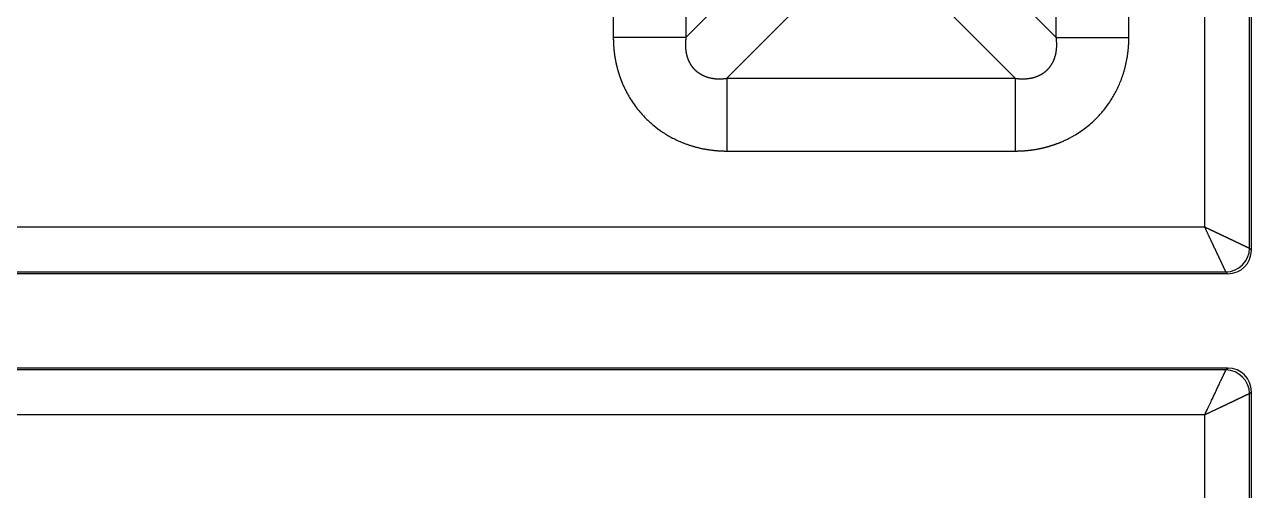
# Model space of a CAD drawing. Header units: millimetres. Extents: x -1286 to 291, y 5350 to 5880.
# Drawn here: x -272 to -220.6, y 5673.8 to 5693.3 of the extents above; entities that cross this region are included whole.
import ezdxf

# ---------------------------------------------------------------- set-up
doc = ezdxf.new("R2010")
doc.units = ezdxf.units.MM
doc.layers.add('粗实线层', color=7, linetype='Continuous', lineweight=35)

msp = doc.modelspace()

# ---------------------------------------------------------------- linework, layer by layer
at = {"layer": '粗实线层', "lineweight": 25}
for p, q in [((-222.6, 5684.828), (-222.599, 5729.694)), ((-220.719, 5683.936), (-220.719, 5729.272)), ((-220.643, 5683.86), (-220.643, 5729.156)), ((-228.815, 5692.753), (-228.815, 5704.825)), ((-225.774, 5692.753), (-225.774, 5704.825)), ((-231.688, 5695.626), (-228.815, 5692.753)), ((-244.308, 5694.137), (-244.308, 5692.753)), ((-247.348, 5693.946), (-247.348, 5692.753)), ((-243.371, 5693.689), (-244.308, 5692.753)), ((-239.937, 5693.702), (-242.597, 5691.042)), ((-233.398, 5693.915), (-230.525, 5691.042)), ((-242.597, 5691.042), (-230.525, 5691.042)), ((-242.597, 5688.001), (-230.525, 5688.001)), ((-278.972, 5684.827), (-222.6, 5684.828)), ((-220.719, 5683.936), (-220.643, 5683.86)), ((-278.917, 5682.947), (-221.709, 5682.947)), ((-221.632, 5682.87), (-278.902, 5682.87)), ((-221.709, 5682.947), (-221.632, 5682.87)), ((-221.709, 5678.853), (-278.917, 5678.853)), ((-221.632, 5678.929), (-278.902, 5678.929)), ((-221.709, 5678.853), (-221.632, 5678.929)), ((-220.719, 5677.863), (-220.643, 5677.94)), ((-220.719, 5632.528), (-220.719, 5677.863)), ((-220.643, 5632.644), (-220.643, 5677.94)), ((-222.6, 5676.972), (-278.972, 5676.973)), ((-222.599, 5632.105), (-222.6, 5676.972))]:
    msp.add_line(p, q, dxfattribs=at)
for radius, start, end in [(84.503, 92.75328, 175.77764), (83.513, 92.75328, 175.7588), (84.503, 184.22236, 267.24672), (83.513, 184.2412, 267.24672)]:
    msp.add_arc((-218.672, 5680.9), radius, start, end, dxfattribs=at)
for centre, major_axis, start_param, end_param in [((-221.709, 5683.936), (-0.711, -0.711), 0.800477, 2.341118), ((-221.663, 5683.891), (0.732, -0.732), 5.512866, 7.053504), ((-221.709, 5677.863), (-0.711, 0.711), 3.942067, 5.482708), ((-221.663, 5677.909), (0.732, 0.732), 5.512866, 7.053504)]:
    msp.add_ellipse(centre, major_axis=major_axis, ratio=0.970288, start_param=start_param, end_param=end_param, dxfattribs=at)
for points in [[(-244.308, 5692.753), (-244.77, 5692.753), (-245.927, 5692.753), (-247.348, 5692.753)], [(-230.525, 5691.042), (-230.525, 5690.58), (-230.525, 5689.423), (-230.525, 5688.001)]]:
    msp.add_rational_spline(points, [1.10245810282, 0.965841536613, 0.965847299304, 1.10247539089], degree=3, dxfattribs=at)
for points, knots in [([(-247.348, 5692.753), (-247.348, 5692.741), (-247.348, 5692.717), (-247.348, 5692.681), (-247.347, 5692.646), (-247.346, 5692.61), (-247.345, 5692.575), (-247.344, 5692.54), (-247.343, 5692.505), (-247.341, 5692.469), (-247.339, 5692.434), (-247.337, 5692.399), (-247.334, 5692.364), (-247.331, 5692.33), (-247.328, 5692.295), (-247.325, 5692.26), (-247.322, 5692.226), (-247.318, 5692.191), (-247.314, 5692.157), (-247.31, 5692.123), (-247.306, 5692.089), (-247.301, 5692.054), (-247.297, 5692.021), (-247.292, 5691.987), (-247.286, 5691.953), (-247.281, 5691.919), (-247.275, 5691.886), (-247.269, 5691.852), (-247.263, 5691.819), (-247.257, 5691.786), (-247.251, 5691.753), (-247.244, 5691.72), (-247.237, 5691.687), (-247.23, 5691.654), (-247.223, 5691.621), (-247.215, 5691.589), (-247.207, 5691.557), (-247.199, 5691.524), (-247.191, 5691.492), (-247.183, 5691.46), (-247.174, 5691.428), (-247.166, 5691.397), (-247.157, 5691.365), (-247.147, 5691.333), (-247.138, 5691.302), (-247.129, 5691.271), (-247.119, 5691.24), (-247.109, 5691.209), (-247.099, 5691.178), (-247.089, 5691.147), (-247.078, 5691.117), (-247.067, 5691.086), (-247.057, 5691.056), (-247.046, 5691.026), (-247.034, 5690.996), (-247.023, 5690.966), (-247.012, 5690.936), (-247, 5690.907), (-246.988, 5690.877), (-246.96, 5690.81), (-246.915, 5690.706), (-246.849, 5690.567), (-246.779, 5690.432), (-246.682, 5690.258), (-246.551, 5690.048), (-246.378, 5689.807), (-246.19, 5689.577), (-245.954, 5689.325), (-245.662, 5689.061), (-245.365, 5688.841), (-245.114, 5688.682), (-244.918, 5688.57), (-244.712, 5688.466), (-244.552, 5688.395), (-244.441, 5688.349), (-244.382, 5688.326), (-244.322, 5688.304), (-244.262, 5688.282), (-244.202, 5688.261), (-244.141, 5688.241), (-244.079, 5688.222), (-244.017, 5688.203), (-243.954, 5688.185), (-243.891, 5688.168), (-243.827, 5688.151), (-243.762, 5688.135), (-243.697, 5688.121), (-243.632, 5688.106), (-243.566, 5688.093), (-243.5, 5688.081), (-243.433, 5688.069), (-243.365, 5688.059), (-243.297, 5688.049), (-243.229, 5688.04), (-243.16, 5688.032), (-243.091, 5688.025), (-243.022, 5688.019), (-242.952, 5688.013), (-242.882, 5688.009), (-242.811, 5688.006), (-242.74, 5688.003), (-242.669, 5688.002), (-242.621, 5688.002), (-242.597, 5688.001)], [0, 0, 0, 0, 0.004758, 0.009508, 0.014248, 0.018979, 0.023701, 0.028413, 0.033116, 0.037811, 0.042496, 0.047171, 0.051838, 0.056495, 0.061143, 0.065782, 0.070412, 0.075033, 0.079645, 0.084248, 0.088842, 0.093427, 0.098002, 0.102568, 0.107124, 0.111671, 0.116209, 0.120737, 0.125255, 0.129764, 0.134263, 0.138752, 0.143232, 0.147702, 0.152162, 0.156613, 0.161054, 0.165485, 0.169906, 0.174318, 0.17872, 0.183112, 0.187495, 0.191868, 0.196231, 0.200585, 0.20493, 0.209265, 0.213591, 0.217907, 0.222214, 0.226512, 0.230801, 0.23508, 0.23935, 0.24361, 0.247861, 0.252102, 0.256333, 0.260555, 0.281308, 0.301817, 0.322082, 0.3421, 0.381591, 0.421116, 0.460653, 0.500185, 0.55923, 0.618196, 0.647794, 0.677935, 0.708623, 0.739851, 0.748228, 0.756649, 0.765112, 0.773616, 0.782162, 0.790751, 0.799381, 0.808054, 0.81677, 0.825529, 0.834332, 0.843177, 0.852066, 0.860999, 0.869974, 0.878993, 0.888053, 0.897157, 0.906301, 0.915487, 0.924714, 0.933981, 0.943289, 0.952638, 0.962028, 0.97146, 0.980932, 0.990446, 1, 1, 1, 1]), ([(-244.308, 5692.753), (-244.309, 5692.745), (-244.311, 5692.73), (-244.314, 5692.707), (-244.317, 5692.684), (-244.319, 5692.661), (-244.321, 5692.639), (-244.323, 5692.616), (-244.325, 5692.594), (-244.327, 5692.571), (-244.328, 5692.549), (-244.329, 5692.527), (-244.33, 5692.505), (-244.33, 5692.483), (-244.331, 5692.462), (-244.331, 5692.44), (-244.331, 5692.419), (-244.33, 5692.397), (-244.33, 5692.376), (-244.329, 5692.355), (-244.328, 5692.334), (-244.326, 5692.313), (-244.325, 5692.292), (-244.323, 5692.272), (-244.321, 5692.251), (-244.319, 5692.231), (-244.316, 5692.211), (-244.314, 5692.191), (-244.311, 5692.171), (-244.308, 5692.151), (-244.305, 5692.132), (-244.301, 5692.112), (-244.297, 5692.093), (-244.293, 5692.074), (-244.289, 5692.055), (-244.285, 5692.036), (-244.28, 5692.017), (-244.276, 5691.999), (-244.271, 5691.98), (-244.265, 5691.962), (-244.26, 5691.944), (-244.254, 5691.926), (-244.249, 5691.908), (-244.243, 5691.891), (-244.236, 5691.873), (-244.23, 5691.856), (-244.224, 5691.839), (-244.217, 5691.822), (-244.21, 5691.805), (-244.203, 5691.788), (-244.195, 5691.772), (-244.188, 5691.756), (-244.18, 5691.74), (-244.172, 5691.724), (-244.164, 5691.708), (-244.156, 5691.692), (-244.148, 5691.677), (-244.139, 5691.661), (-244.13, 5691.646), (-244.121, 5691.631), (-244.112, 5691.617), (-244.103, 5691.602), (-244.094, 5691.588), (-244.084, 5691.574), (-244.074, 5691.56), (-244.064, 5691.546), (-244.054, 5691.532), (-244.044, 5691.519), (-244.033, 5691.505), (-244.023, 5691.492), (-244.012, 5691.479), (-244.001, 5691.466), (-243.99, 5691.454), (-243.979, 5691.442), (-243.968, 5691.429), (-243.956, 5691.417), (-243.941, 5691.402), (-243.922, 5691.384), (-243.899, 5691.362), (-243.876, 5691.342), (-243.851, 5691.322), (-243.826, 5691.302), (-243.801, 5691.283), (-243.775, 5691.265), (-243.748, 5691.247), (-243.72, 5691.23), (-243.692, 5691.213), (-243.664, 5691.197), (-243.634, 5691.181), (-243.604, 5691.167), (-243.574, 5691.153), (-243.543, 5691.139), (-243.511, 5691.126), (-243.479, 5691.114), (-243.446, 5691.103), (-243.413, 5691.092), (-243.379, 5691.082), (-243.344, 5691.072), (-243.309, 5691.064), (-243.274, 5691.056), (-243.238, 5691.049), (-243.201, 5691.042), (-243.164, 5691.037), (-243.126, 5691.032), (-243.088, 5691.028), (-243.05, 5691.024), (-243.011, 5691.022), (-242.971, 5691.02), (-242.931, 5691.019), (-242.891, 5691.019), (-242.85, 5691.02), (-242.809, 5691.021), (-242.767, 5691.024), (-242.725, 5691.027), (-242.683, 5691.031), (-242.64, 5691.036), (-242.611, 5691.04), (-242.597, 5691.042)], [0, 0, 0, 0, 0.008384, 0.016711, 0.02498, 0.033193, 0.041349, 0.04945, 0.057494, 0.065483, 0.073417, 0.081296, 0.08912, 0.096891, 0.104607, 0.112271, 0.119881, 0.127439, 0.134945, 0.142399, 0.149801, 0.157153, 0.164454, 0.171706, 0.178907, 0.18606, 0.193164, 0.200219, 0.207227, 0.214188, 0.221102, 0.22797, 0.234793, 0.24157, 0.248303, 0.254992, 0.261638, 0.26824, 0.274801, 0.28132, 0.287798, 0.294236, 0.300634, 0.306993, 0.313314, 0.319597, 0.325843, 0.332053, 0.338227, 0.344367, 0.350472, 0.356544, 0.362584, 0.368592, 0.374569, 0.380516, 0.386434, 0.392323, 0.398184, 0.404019, 0.409828, 0.415611, 0.421371, 0.427107, 0.432821, 0.438514, 0.444186, 0.449839, 0.455473, 0.46109, 0.46669, 0.472274, 0.477844, 0.4834, 0.488943, 0.494475, 0.499996, 0.510353, 0.520751, 0.531197, 0.541696, 0.552255, 0.562881, 0.57358, 0.584358, 0.595221, 0.606175, 0.617226, 0.628378, 0.639639, 0.651011, 0.662502, 0.674116, 0.685857, 0.697731, 0.709741, 0.721893, 0.734189, 0.746635, 0.759234, 0.77199, 0.784906, 0.797987, 0.811235, 0.824653, 0.838245, 0.852014, 0.865962, 0.880093, 0.894409, 0.908912, 0.923605, 0.93849, 0.953571, 0.968847, 0.984323, 1, 1, 1, 1]), ([(-230.525, 5688.001), (-230.513, 5688.002), (-230.489, 5688.002), (-230.454, 5688.002), (-230.418, 5688.003), (-230.383, 5688.003), (-230.347, 5688.004), (-230.312, 5688.006), (-230.277, 5688.007), (-230.242, 5688.009), (-230.207, 5688.011), (-230.172, 5688.013), (-230.137, 5688.016), (-230.102, 5688.019), (-230.067, 5688.021), (-230.033, 5688.025), (-229.998, 5688.028), (-229.964, 5688.032), (-229.929, 5688.036), (-229.895, 5688.04), (-229.861, 5688.044), (-229.827, 5688.049), (-229.793, 5688.053), (-229.759, 5688.058), (-229.725, 5688.063), (-229.691, 5688.069), (-229.658, 5688.075), (-229.624, 5688.08), (-229.591, 5688.086), (-229.558, 5688.093), (-229.525, 5688.099), (-229.492, 5688.106), (-229.459, 5688.113), (-229.426, 5688.12), (-229.394, 5688.127), (-229.361, 5688.135), (-229.329, 5688.143), (-229.297, 5688.151), (-229.264, 5688.159), (-229.232, 5688.167), (-229.201, 5688.176), (-229.169, 5688.184), (-229.137, 5688.193), (-229.106, 5688.202), (-229.074, 5688.212), (-229.043, 5688.221), (-229.012, 5688.231), (-228.981, 5688.241), (-228.95, 5688.251), (-228.92, 5688.261), (-228.889, 5688.272), (-228.859, 5688.282), (-228.828, 5688.293), (-228.798, 5688.304), (-228.768, 5688.315), (-228.738, 5688.327), (-228.709, 5688.338), (-228.679, 5688.35), (-228.65, 5688.362), (-228.582, 5688.39), (-228.478, 5688.435), (-228.339, 5688.501), (-228.204, 5688.571), (-228.03, 5688.668), (-227.82, 5688.799), (-227.579, 5688.972), (-227.35, 5689.16), (-227.097, 5689.396), (-226.833, 5689.688), (-226.613, 5689.985), (-226.454, 5690.236), (-226.342, 5690.432), (-226.238, 5690.638), (-226.167, 5690.798), (-226.122, 5690.909), (-226.099, 5690.968), (-226.076, 5691.027), (-226.055, 5691.087), (-226.034, 5691.148), (-226.013, 5691.209), (-225.994, 5691.271), (-225.975, 5691.333), (-225.957, 5691.396), (-225.94, 5691.459), (-225.923, 5691.523), (-225.908, 5691.587), (-225.893, 5691.652), (-225.879, 5691.718), (-225.865, 5691.784), (-225.853, 5691.85), (-225.842, 5691.917), (-225.831, 5691.985), (-225.821, 5692.053), (-225.812, 5692.121), (-225.804, 5692.19), (-225.797, 5692.259), (-225.791, 5692.328), (-225.786, 5692.398), (-225.781, 5692.468), (-225.778, 5692.539), (-225.776, 5692.61), (-225.774, 5692.681), (-225.774, 5692.729), (-225.774, 5692.753)], [0, 0, 0, 0, 0.004758, 0.009508, 0.014248, 0.018979, 0.023701, 0.028413, 0.033116, 0.037811, 0.042496, 0.047171, 0.051838, 0.056495, 0.061143, 0.065782, 0.070412, 0.075033, 0.079645, 0.084248, 0.088842, 0.093427, 0.098002, 0.102568, 0.107124, 0.111671, 0.116209, 0.120737, 0.125255, 0.129764, 0.134263, 0.138752, 0.143232, 0.147702, 0.152162, 0.156613, 0.161054, 0.165485, 0.169906, 0.174318, 0.17872, 0.183112, 0.187495, 0.191868, 0.196231, 0.200585, 0.20493, 0.209265, 0.213591, 0.217907, 0.222214, 0.226512, 0.230801, 0.23508, 0.23935, 0.24361, 0.247861, 0.252102, 0.256333, 0.260555, 0.281308, 0.301817, 0.322082, 0.3421, 0.381591, 0.421116, 0.460653, 0.500185, 0.55923, 0.618196, 0.647794, 0.677935, 0.708623, 0.739851, 0.748228, 0.756649, 0.765112, 0.773616, 0.782162, 0.790751, 0.799381, 0.808054, 0.81677, 0.825529, 0.834332, 0.843177, 0.852066, 0.860999, 0.869974, 0.878993, 0.888053, 0.897157, 0.906301, 0.915487, 0.924714, 0.933981, 0.943289, 0.952638, 0.962028, 0.97146, 0.980932, 0.990446, 1, 1, 1, 1]), ([(-230.525, 5691.042), (-230.517, 5691.041), (-230.502, 5691.039), (-230.479, 5691.036), (-230.456, 5691.033), (-230.433, 5691.031), (-230.411, 5691.029), (-230.388, 5691.027), (-230.366, 5691.025), (-230.344, 5691.023), (-230.321, 5691.022), (-230.299, 5691.021), (-230.277, 5691.02), (-230.256, 5691.02), (-230.234, 5691.019), (-230.212, 5691.019), (-230.191, 5691.019), (-230.169, 5691.02), (-230.148, 5691.02), (-230.127, 5691.021), (-230.106, 5691.022), (-230.085, 5691.024), (-230.065, 5691.025), (-230.044, 5691.027), (-230.024, 5691.029), (-230.003, 5691.031), (-229.983, 5691.033), (-229.963, 5691.036), (-229.943, 5691.039), (-229.923, 5691.042), (-229.904, 5691.045), (-229.884, 5691.049), (-229.865, 5691.053), (-229.846, 5691.057), (-229.827, 5691.061), (-229.808, 5691.065), (-229.789, 5691.07), (-229.771, 5691.074), (-229.752, 5691.079), (-229.734, 5691.085), (-229.716, 5691.09), (-229.698, 5691.096), (-229.68, 5691.101), (-229.663, 5691.107), (-229.645, 5691.113), (-229.628, 5691.12), (-229.611, 5691.126), (-229.594, 5691.133), (-229.577, 5691.14), (-229.561, 5691.147), (-229.544, 5691.155), (-229.528, 5691.162), (-229.512, 5691.17), (-229.496, 5691.178), (-229.48, 5691.186), (-229.464, 5691.194), (-229.449, 5691.202), (-229.434, 5691.211), (-229.419, 5691.22), (-229.404, 5691.229), (-229.389, 5691.238), (-229.374, 5691.247), (-229.36, 5691.256), (-229.346, 5691.266), (-229.332, 5691.276), (-229.318, 5691.286), (-229.304, 5691.296), (-229.291, 5691.306), (-229.277, 5691.317), (-229.264, 5691.327), (-229.251, 5691.338), (-229.239, 5691.349), (-229.226, 5691.36), (-229.214, 5691.371), (-229.202, 5691.382), (-229.19, 5691.394), (-229.174, 5691.409), (-229.156, 5691.428), (-229.135, 5691.451), (-229.114, 5691.474), (-229.094, 5691.499), (-229.074, 5691.524), (-229.055, 5691.549), (-229.037, 5691.575), (-229.019, 5691.602), (-229.002, 5691.63), (-228.985, 5691.658), (-228.969, 5691.686), (-228.954, 5691.716), (-228.939, 5691.745), (-228.925, 5691.776), (-228.911, 5691.807), (-228.898, 5691.839), (-228.886, 5691.871), (-228.875, 5691.904), (-228.864, 5691.937), (-228.854, 5691.971), (-228.845, 5692.006), (-228.836, 5692.041), (-228.828, 5692.076), (-228.821, 5692.112), (-228.815, 5692.149), (-228.809, 5692.186), (-228.804, 5692.224), (-228.8, 5692.262), (-228.797, 5692.3), (-228.794, 5692.339), (-228.792, 5692.379), (-228.791, 5692.419), (-228.791, 5692.459), (-228.792, 5692.5), (-228.794, 5692.541), (-228.796, 5692.583), (-228.799, 5692.625), (-228.804, 5692.667), (-228.808, 5692.71), (-228.812, 5692.738), (-228.815, 5692.753)], [0, 0, 0, 0, 0.008385, 0.016713, 0.024984, 0.033199, 0.041356, 0.049458, 0.057503, 0.065494, 0.073429, 0.081309, 0.089134, 0.096906, 0.104624, 0.112288, 0.1199, 0.127459, 0.134965, 0.14242, 0.149824, 0.157177, 0.164479, 0.171731, 0.178933, 0.186086, 0.193191, 0.200247, 0.207256, 0.214218, 0.221132, 0.228001, 0.234824, 0.241602, 0.248335, 0.255025, 0.261671, 0.268274, 0.274835, 0.281354, 0.287832, 0.29427, 0.300668, 0.307028, 0.313349, 0.319632, 0.325878, 0.332088, 0.338262, 0.344402, 0.350507, 0.356579, 0.362619, 0.368627, 0.374603, 0.38055, 0.386467, 0.392356, 0.398217, 0.404051, 0.40986, 0.415643, 0.421402, 0.427138, 0.432851, 0.438543, 0.444215, 0.449867, 0.4555, 0.461116, 0.466715, 0.472298, 0.477867, 0.483422, 0.488964, 0.494495, 0.500015, 0.510371, 0.520767, 0.531211, 0.541709, 0.552267, 0.562892, 0.57359, 0.584366, 0.595228, 0.606181, 0.617231, 0.628382, 0.639642, 0.651014, 0.662504, 0.674117, 0.685858, 0.697731, 0.70974, 0.721891, 0.734187, 0.746633, 0.759232, 0.771987, 0.784904, 0.797984, 0.811232, 0.82465, 0.838242, 0.852011, 0.86596, 0.88009, 0.894406, 0.908909, 0.923603, 0.938489, 0.953569, 0.968846, 0.984323, 1, 1, 1, 1]), ([(-228.815, 5692.753), (-228.76, 5692.753), (-228.694, 5692.753), (-228.539, 5692.753), (-228.45, 5692.753), (-228.251, 5692.753), (-228.142, 5692.753), (-227.904, 5692.753), (-227.776, 5692.753), (-227.506, 5692.753), (-227.363, 5692.753), (-227.067, 5692.753), (-226.912, 5692.753), (-226.596, 5692.753), (-226.434, 5692.753), (-226.106, 5692.753), (-225.94, 5692.753), (-225.774, 5692.753)], [0, 0, 0, 0, 0.125, 0.125, 0.25, 0.25, 0.375, 0.375, 0.5, 0.5, 0.625, 0.625, 0.75, 0.75, 0.875, 0.875, 1, 1, 1, 1]), ([(-242.597, 5691.042), (-242.597, 5690.988), (-242.597, 5690.922), (-242.597, 5690.767), (-242.597, 5690.678), (-242.597, 5690.479), (-242.597, 5690.369), (-242.597, 5690.132), (-242.597, 5690.004), (-242.597, 5689.734), (-242.597, 5689.591), (-242.597, 5689.294), (-242.597, 5689.14), (-242.597, 5688.824), (-242.597, 5688.662), (-242.597, 5688.334), (-242.597, 5688.168), (-242.597, 5688.001)], [0, 0, 0, 0, 0.125, 0.125, 0.25, 0.25, 0.375, 0.375, 0.5, 0.5, 0.625, 0.625, 0.75, 0.75, 0.875, 0.875, 1, 1, 1, 1]), ([(-222.6, 5684.828), (-222.593, 5684.824), (-222.579, 5684.817), (-222.558, 5684.807), (-222.537, 5684.797), (-222.516, 5684.788), (-222.495, 5684.778), (-222.474, 5684.768), (-222.454, 5684.758), (-222.433, 5684.749), (-222.413, 5684.739), (-222.393, 5684.73), (-222.373, 5684.72), (-222.353, 5684.711), (-222.333, 5684.701), (-222.314, 5684.692), (-222.294, 5684.683), (-222.275, 5684.674), (-222.255, 5684.665), (-222.236, 5684.656), (-222.217, 5684.647), (-222.198, 5684.638), (-222.18, 5684.629), (-222.161, 5684.621), (-222.142, 5684.612), (-222.124, 5684.603), (-222.106, 5684.595), (-222.088, 5684.586), (-222.07, 5684.578), (-222.052, 5684.57), (-222.035, 5684.562), (-222.017, 5684.553), (-222, 5684.545), (-221.983, 5684.537), (-221.966, 5684.529), (-221.949, 5684.521), (-221.932, 5684.513), (-221.915, 5684.506), (-221.899, 5684.498), (-221.883, 5684.49), (-221.867, 5684.483), (-221.851, 5684.475), (-221.835, 5684.468), (-221.819, 5684.46), (-221.804, 5684.453), (-221.788, 5684.446), (-221.773, 5684.439), (-221.758, 5684.432), (-221.743, 5684.424), (-221.728, 5684.417), (-221.714, 5684.411), (-221.699, 5684.404), (-221.685, 5684.397), (-221.671, 5684.39), (-221.657, 5684.384), (-221.643, 5684.377), (-221.629, 5684.37), (-221.616, 5684.364), (-221.602, 5684.358), (-221.589, 5684.351), (-221.576, 5684.345), (-221.563, 5684.339), (-221.55, 5684.333), (-221.538, 5684.327), (-221.525, 5684.321), (-221.513, 5684.315), (-221.5, 5684.309), (-221.488, 5684.303), (-221.476, 5684.297), (-221.465, 5684.292), (-221.453, 5684.286), (-221.442, 5684.281), (-221.43, 5684.275), (-221.419, 5684.27), (-221.408, 5684.264), (-221.397, 5684.259), (-221.386, 5684.254), (-221.376, 5684.249), (-221.365, 5684.244), (-221.355, 5684.239), (-221.345, 5684.234), (-221.335, 5684.229), (-221.325, 5684.224), (-221.315, 5684.219), (-221.305, 5684.215), (-221.296, 5684.21), (-221.286, 5684.206), (-221.277, 5684.201), (-221.268, 5684.197), (-221.259, 5684.192), (-221.25, 5684.188), (-221.241, 5684.184), (-221.232, 5684.18), (-221.224, 5684.176), (-221.215, 5684.172), (-221.207, 5684.168), (-221.199, 5684.164), (-221.184, 5684.157), (-221.162, 5684.146), (-221.134, 5684.133), (-221.106, 5684.12), (-221.08, 5684.107), (-221.054, 5684.095), (-221.03, 5684.084), (-221.006, 5684.072), (-220.983, 5684.062), (-220.961, 5684.051), (-220.939, 5684.041), (-220.919, 5684.031), (-220.9, 5684.022), (-220.881, 5684.013), (-220.863, 5684.005), (-220.846, 5683.997), (-220.83, 5683.989), (-220.815, 5683.982), (-220.801, 5683.976), (-220.788, 5683.969), (-220.775, 5683.963), (-220.764, 5683.958), (-220.753, 5683.953), (-220.743, 5683.948), (-220.734, 5683.944), (-220.726, 5683.94), (-220.721, 5683.937), (-220.719, 5683.936)], [0, 0, 0, 0, 0.008289, 0.016537, 0.024744, 0.032909, 0.041033, 0.049116, 0.057157, 0.065157, 0.073116, 0.081033, 0.088909, 0.096744, 0.104538, 0.11229, 0.120001, 0.12767, 0.135299, 0.142886, 0.150432, 0.157936, 0.1654, 0.172822, 0.180203, 0.187543, 0.194841, 0.202098, 0.209314, 0.216489, 0.223623, 0.230715, 0.237767, 0.244777, 0.251746, 0.258674, 0.26556, 0.272406, 0.27921, 0.285974, 0.292696, 0.299377, 0.306017, 0.312616, 0.319174, 0.325691, 0.332166, 0.338601, 0.344995, 0.351347, 0.357659, 0.36393, 0.370159, 0.376348, 0.382495, 0.388602, 0.394668, 0.400693, 0.406677, 0.41262, 0.418522, 0.424383, 0.430203, 0.435983, 0.441721, 0.447419, 0.453076, 0.458692, 0.464267, 0.469802, 0.475296, 0.480749, 0.486161, 0.491533, 0.496864, 0.502154, 0.507404, 0.512613, 0.517781, 0.522909, 0.527996, 0.533043, 0.538049, 0.543014, 0.547939, 0.552824, 0.557668, 0.562472, 0.567235, 0.571958, 0.576641, 0.581283, 0.585885, 0.590446, 0.594968, 0.599449, 0.60389, 0.608291, 0.624411, 0.640438, 0.656373, 0.672218, 0.687973, 0.703639, 0.719217, 0.734708, 0.750114, 0.765435, 0.780672, 0.795827, 0.810901, 0.825894, 0.840809, 0.855645, 0.870405, 0.88509, 0.8997, 0.914237, 0.928702, 0.943097, 0.957423, 0.971682, 0.985873, 1, 1, 1, 1]), ([(-221.709, 5682.947), (-221.709, 5682.948), (-221.71, 5682.95), (-221.712, 5682.954), (-221.714, 5682.958), (-221.716, 5682.962), (-221.718, 5682.966), (-221.72, 5682.97), (-221.722, 5682.975), (-221.724, 5682.98), (-221.727, 5682.985), (-221.729, 5682.991), (-221.732, 5682.996), (-221.735, 5683.002), (-221.738, 5683.008), (-221.741, 5683.014), (-221.744, 5683.02), (-221.747, 5683.027), (-221.75, 5683.034), (-221.753, 5683.041), (-221.757, 5683.048), (-221.76, 5683.055), (-221.764, 5683.063), (-221.768, 5683.071), (-221.772, 5683.079), (-221.775, 5683.087), (-221.779, 5683.096), (-221.784, 5683.104), (-221.788, 5683.113), (-221.792, 5683.122), (-221.797, 5683.132), (-221.801, 5683.141), (-221.806, 5683.151), (-221.81, 5683.161), (-221.815, 5683.171), (-221.82, 5683.182), (-221.825, 5683.192), (-221.83, 5683.203), (-221.835, 5683.214), (-221.841, 5683.225), (-221.846, 5683.237), (-221.852, 5683.248), (-221.857, 5683.26), (-221.863, 5683.272), (-221.869, 5683.285), (-221.875, 5683.297), (-221.881, 5683.31), (-221.887, 5683.323), (-221.893, 5683.336), (-221.899, 5683.349), (-221.906, 5683.363), (-221.912, 5683.376), (-221.919, 5683.39), (-221.925, 5683.404), (-221.933, 5683.42), (-221.94, 5683.436), (-221.949, 5683.453), (-221.957, 5683.471), (-221.966, 5683.49), (-221.975, 5683.509), (-221.985, 5683.528), (-221.994, 5683.549), (-222.004, 5683.569), (-222.015, 5683.591), (-222.025, 5683.613), (-222.036, 5683.635), (-222.048, 5683.659), (-222.059, 5683.682), (-222.071, 5683.707), (-222.083, 5683.732), (-222.095, 5683.758), (-222.108, 5683.784), (-222.121, 5683.811), (-222.134, 5683.839), (-222.147, 5683.867), (-222.161, 5683.896), (-222.175, 5683.926), (-222.19, 5683.956), (-222.204, 5683.987), (-222.219, 5684.019), (-222.235, 5684.051), (-222.25, 5684.084), (-222.266, 5684.117), (-222.282, 5684.152), (-222.298, 5684.187), (-222.315, 5684.222), (-222.332, 5684.259), (-222.349, 5684.295), (-222.367, 5684.333), (-222.385, 5684.371), (-222.403, 5684.41), (-222.421, 5684.449), (-222.44, 5684.489), (-222.459, 5684.529), (-222.478, 5684.571), (-222.498, 5684.612), (-222.518, 5684.654), (-222.538, 5684.697), (-222.558, 5684.74), (-222.579, 5684.784), (-222.593, 5684.813), (-222.6, 5684.828)], [0, 0, 0, 0, 0.006918, 0.013851, 0.020801, 0.027766, 0.034747, 0.041745, 0.048759, 0.05579, 0.062838, 0.069903, 0.076984, 0.084083, 0.0912, 0.098334, 0.105486, 0.112655, 0.119843, 0.127048, 0.134273, 0.141515, 0.148776, 0.156056, 0.163355, 0.170672, 0.178009, 0.185365, 0.192741, 0.200136, 0.207551, 0.214985, 0.22244, 0.229915, 0.23741, 0.244925, 0.252461, 0.260017, 0.267594, 0.275192, 0.282811, 0.290451, 0.298113, 0.305795, 0.313499, 0.321225, 0.328973, 0.336742, 0.344533, 0.352346, 0.360182, 0.368039, 0.375919, 0.383822, 0.391747, 0.400969, 0.410366, 0.419939, 0.429688, 0.439613, 0.449714, 0.459992, 0.470447, 0.481078, 0.491887, 0.502873, 0.514037, 0.525378, 0.536896, 0.548593, 0.560468, 0.572521, 0.584752, 0.597162, 0.60975, 0.622517, 0.635463, 0.648588, 0.661891, 0.675374, 0.689035, 0.702876, 0.716897, 0.731096, 0.745475, 0.760034, 0.774772, 0.78969, 0.804788, 0.820065, 0.835522, 0.85116, 0.866977, 0.882974, 0.899151, 0.915509, 0.932047, 0.948764, 0.965663, 0.982741, 1, 1, 1, 1]), ([(-222.6, 5676.972), (-222.6, 5676.972), (-222.556, 5677.064), (-222.475, 5677.235), (-222.363, 5677.471), (-222.269, 5677.668), (-222.199, 5677.815), (-222.146, 5677.927), (-222.105, 5678.014), (-222.067, 5678.096), (-222.03, 5678.175), (-221.995, 5678.248), (-221.963, 5678.317), (-221.937, 5678.37), (-221.918, 5678.41), (-221.905, 5678.438), (-221.892, 5678.466), (-221.88, 5678.492), (-221.868, 5678.518), (-221.856, 5678.542), (-221.845, 5678.566), (-221.834, 5678.589), (-221.823, 5678.611), (-221.813, 5678.633), (-221.804, 5678.653), (-221.794, 5678.672), (-221.786, 5678.691), (-221.777, 5678.709), (-221.769, 5678.726), (-221.762, 5678.741), (-221.754, 5678.757), (-221.748, 5678.771), (-221.741, 5678.784), (-221.735, 5678.797), (-221.73, 5678.808), (-221.725, 5678.819), (-221.72, 5678.829), (-221.716, 5678.838), (-221.712, 5678.846), (-221.71, 5678.851), (-221.709, 5678.853)], [0, 0, 0, 0, 0.000181, 0.107561, 0.201379, 0.281636, 0.348341, 0.38817, 0.427095, 0.465123, 0.502257, 0.538505, 0.573872, 0.608365, 0.624486, 0.640514, 0.65645, 0.672295, 0.688049, 0.703715, 0.719293, 0.734783, 0.750187, 0.765507, 0.780742, 0.795895, 0.810966, 0.825956, 0.840867, 0.8557, 0.870456, 0.885136, 0.899741, 0.914273, 0.928734, 0.943123, 0.957443, 0.971695, 0.98588, 1, 1, 1, 1]), ([(-220.719, 5677.863), (-220.72, 5677.863), (-220.722, 5677.862), (-220.726, 5677.86), (-220.73, 5677.858), (-220.734, 5677.856), (-220.738, 5677.854), (-220.743, 5677.852), (-220.747, 5677.85), (-220.752, 5677.847), (-220.757, 5677.845), (-220.763, 5677.842), (-220.768, 5677.84), (-220.774, 5677.837), (-220.78, 5677.834), (-220.786, 5677.831), (-220.793, 5677.828), (-220.799, 5677.825), (-220.806, 5677.822), (-220.813, 5677.818), (-220.82, 5677.815), (-220.828, 5677.812), (-220.835, 5677.808), (-220.843, 5677.804), (-220.851, 5677.8), (-220.859, 5677.796), (-220.868, 5677.792), (-220.877, 5677.788), (-220.885, 5677.784), (-220.895, 5677.78), (-220.904, 5677.775), (-220.913, 5677.771), (-220.923, 5677.766), (-220.933, 5677.761), (-220.943, 5677.757), (-220.954, 5677.752), (-220.964, 5677.747), (-220.975, 5677.742), (-220.986, 5677.736), (-220.997, 5677.731), (-221.009, 5677.726), (-221.02, 5677.72), (-221.032, 5677.715), (-221.044, 5677.709), (-221.057, 5677.703), (-221.069, 5677.697), (-221.082, 5677.691), (-221.095, 5677.685), (-221.108, 5677.679), (-221.121, 5677.673), (-221.135, 5677.666), (-221.148, 5677.66), (-221.162, 5677.653), (-221.176, 5677.647), (-221.192, 5677.639), (-221.208, 5677.632), (-221.225, 5677.623), (-221.243, 5677.615), (-221.262, 5677.606), (-221.281, 5677.597), (-221.3, 5677.587), (-221.321, 5677.578), (-221.341, 5677.567), (-221.363, 5677.557), (-221.385, 5677.547), (-221.407, 5677.536), (-221.43, 5677.524), (-221.454, 5677.513), (-221.479, 5677.501), (-221.504, 5677.489), (-221.53, 5677.477), (-221.556, 5677.464), (-221.583, 5677.451), (-221.611, 5677.438), (-221.639, 5677.425), (-221.668, 5677.411), (-221.698, 5677.397), (-221.728, 5677.382), (-221.759, 5677.368), (-221.791, 5677.353), (-221.823, 5677.337), (-221.856, 5677.322), (-221.89, 5677.306), (-221.924, 5677.29), (-221.959, 5677.274), (-221.994, 5677.257), (-222.031, 5677.24), (-222.067, 5677.223), (-222.105, 5677.205), (-222.143, 5677.187), (-222.182, 5677.169), (-222.221, 5677.151), (-222.261, 5677.132), (-222.302, 5677.113), (-222.343, 5677.094), (-222.384, 5677.074), (-222.426, 5677.054), (-222.469, 5677.034), (-222.512, 5677.014), (-222.556, 5676.993), (-222.585, 5676.979), (-222.6, 5676.972)], [0, 0, 0, 0, 0.006917, 0.013849, 0.020797, 0.027761, 0.034741, 0.041737, 0.04875, 0.055779, 0.062825, 0.069888, 0.076968, 0.084065, 0.09118, 0.098312, 0.105462, 0.11263, 0.119816, 0.127019, 0.134241, 0.141482, 0.148741, 0.156018, 0.163315, 0.17063, 0.177965, 0.185319, 0.192692, 0.200084, 0.207497, 0.214929, 0.222381, 0.229853, 0.237345, 0.244858, 0.252391, 0.259944, 0.267519, 0.275114, 0.28273, 0.290367, 0.298025, 0.305704, 0.313405, 0.321128, 0.328872, 0.336638, 0.344426, 0.352236, 0.360068, 0.367922, 0.375798, 0.383697, 0.391619, 0.400842, 0.41024, 0.419814, 0.429565, 0.439491, 0.449594, 0.459873, 0.470329, 0.480962, 0.491773, 0.50276, 0.513926, 0.525269, 0.53679, 0.548488, 0.560366, 0.572421, 0.584654, 0.597067, 0.609657, 0.622427, 0.635375, 0.648503, 0.661809, 0.675294, 0.688959, 0.702803, 0.716827, 0.731029, 0.745412, 0.759974, 0.774715, 0.789637, 0.804738, 0.820019, 0.83548, 0.851121, 0.866943, 0.882944, 0.899125, 0.915487, 0.932029, 0.948751, 0.965654, 0.982737, 1, 1, 1, 1])]:
    msp.add_open_spline(points, degree=3, knots=knots, dxfattribs=at)

doc.saveas('drawing.dxf')
